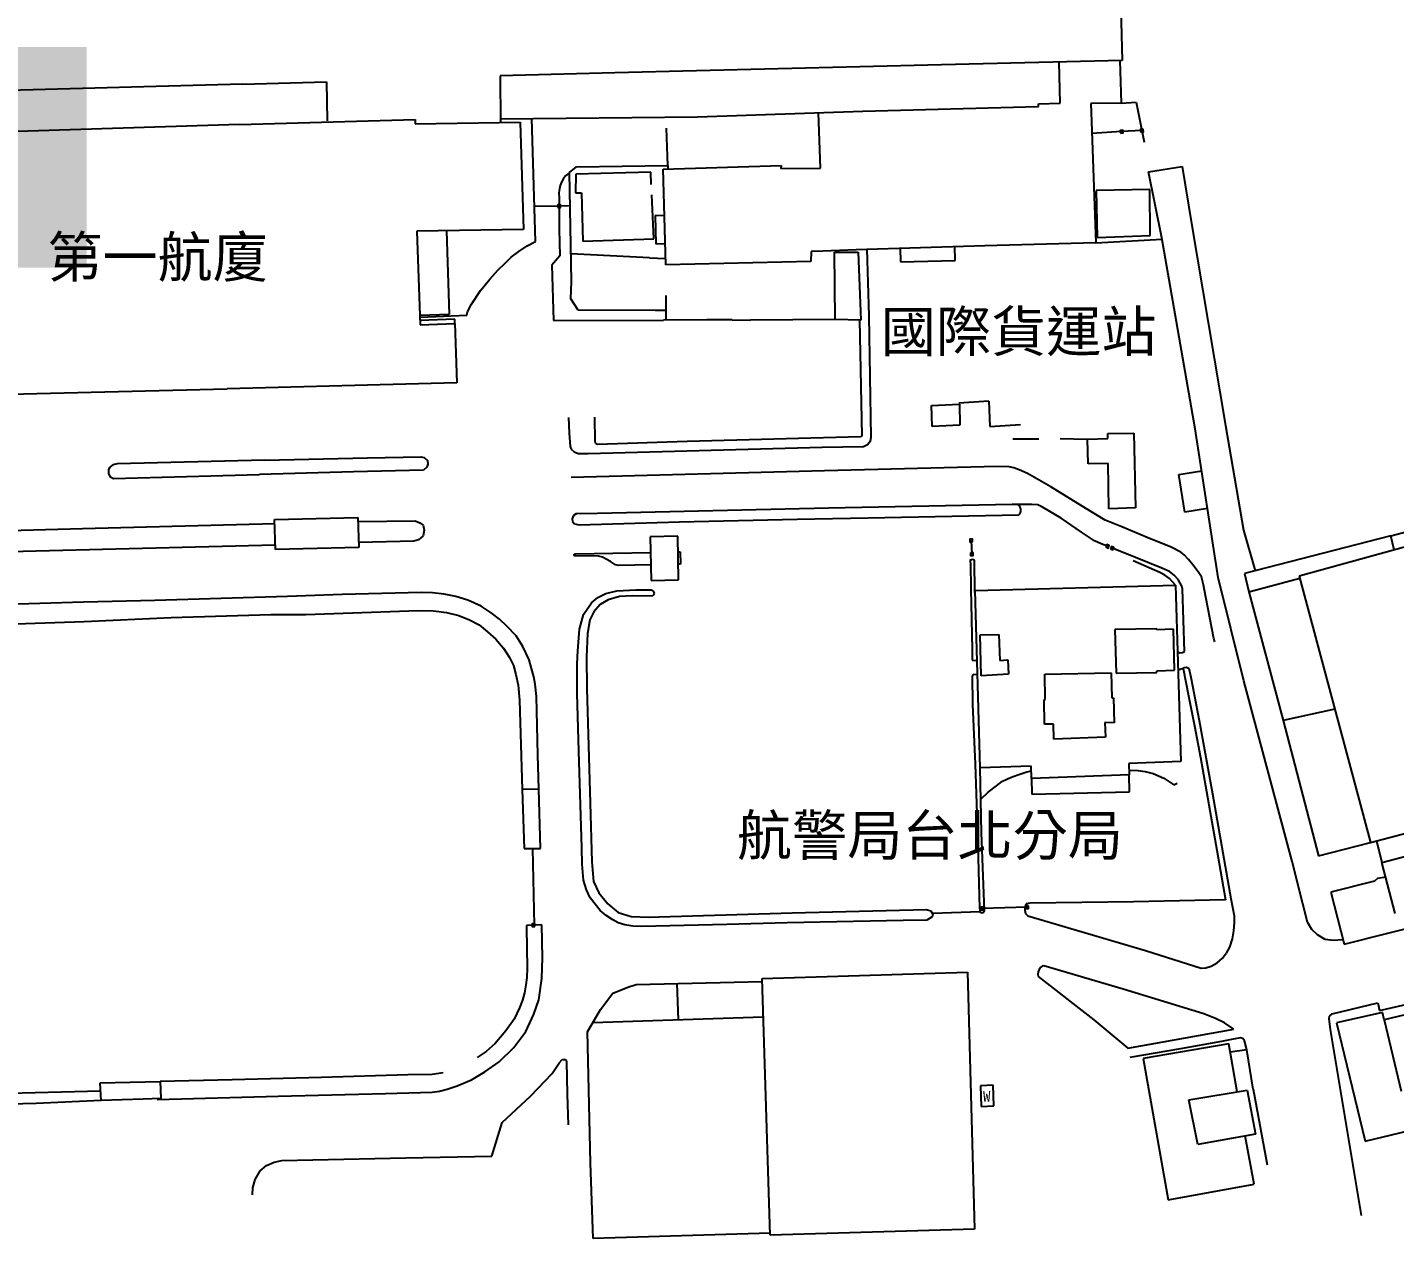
# Model space of a CAD drawing. Header units: millimetres. Extents: x 1358 to 1865, y 706 to 1003.
# Drawn here: x 1665.3 to 1727.2, y 751.3 to 806.2 of the extents above; entities that cross this region are included whole.
import ezdxf
from ezdxf.enums import TextEntityAlignment as Align

# ---------------------------------------------------------------- set-up
doc = ezdxf.new("R2010")
doc.units = ezdxf.units.MM
doc.layers.add('建築', color=7, linetype='Continuous')
doc.styles.add('SDANDARD', font='txt')
doc.styles.get("Standard").update_dxf_attribs({"font": ''})
doc.styles.add('細明體', font='')
doc.styles.get('Standard').set_extended_font_data('Microsoft JhengHei')
doc.styles.get('細明體').set_extended_font_data('細明體')

msp = doc.modelspace()

# ---------------------------------------------------------------- linework, layer by layer
at = {"color": 7, "linetype": 'Continuous'}
for points, elevation in [([(1714.811, 801.408), (1714.932, 801.415), (1714.925, 801.537), (1714.804, 801.53), (1714.811, 801.408)], -0.309), ([(1715.843, 801.588), (1715.721, 801.581), (1715.729, 801.459), (1715.851, 801.467), (1715.843, 801.588)], 1.224), ([(1689.329, 798.037), (1689.451, 798.04), (1689.448, 798.162), (1689.326, 798.159), (1689.329, 798.037)], 1.173), ([(1708.113, 782.895), (1708.113, 783.017), (1707.991, 783.017), (1707.991, 782.895), (1708.113, 782.895)], -0.309), ([(1708.025, 782.394), (1708.028, 782.272), (1708.149, 782.274), (1708.147, 782.396), (1708.025, 782.394)], 1.18), ([(1714.146, 782.658), (1714.258, 782.609), (1714.307, 782.721), (1714.195, 782.77), (1714.146, 782.658)], -0.309), ([(1714.358, 782.572), (1714.471, 782.524), (1714.518, 782.636), (1714.405, 782.684), (1714.358, 782.572)], -0.309), ([(1708.503, 766.218), (1708.625, 766.222), (1708.621, 766.344), (1708.499, 766.339), (1708.503, 766.218)], 1.564), ([(1710.651, 766.408), (1710.529, 766.407), (1710.53, 766.285), (1710.653, 766.287), (1710.651, 766.408)], 1.496), ([(1688.294, 765.469), (1688.292, 765.591), (1688.17, 765.589), (1688.172, 765.467), (1688.294, 765.469)], 1.125)]:
    msp.add_lwpolyline(points, dxfattribs=dict(at, elevation=elevation))
at = {"layer": '建築', "ltscale": 1000}
for p, q in [((1714.759, 810.51, 3.228), (1714.885, 804.692, 3.228)), ((1706.711, 804.499, 3.228), (1691.91, 804.134, 3.228)), ((1714.885, 804.692, 3.228), (1706.711, 804.499, 3.228)), ((1712.078, 802.762, 2.787), (1712.034, 804.625, 2.787)), ((1714.785, 804.69, 1.973), (1714.839, 802.763, 1.973)), ((1691.91, 804.134, 3.228), (1686.711, 803.995, 3.228)), ((1686.711, 803.995, 3.228), (1686.739, 801.881, 3.228)), ((1675.054, 803.621, 3.674), (1662.145, 803.273, 3.674)), ((1675.054, 803.621, 3.674), (1678.854, 803.722, 3.674)), ((1678.854, 803.722, 3.674), (1678.885, 801.956, 3.674)), ((1711.104, 802.729, 2.787), (1712.078, 802.762, 2.787)), ((1711.105, 802.615, 2.787), (1711.104, 802.729, 2.787)), ((1714.839, 802.763, 1.973), (1713.472, 802.741, 1.973)), ((1713.472, 802.741, 1.973), (1713.483, 802.336, 1.973)), ((1714.839, 802.763, 1.224), (1715.529, 802.814, 1.224)), ((1715.529, 802.814, 1.224), (1715.886, 800.989, 1.224)), ((1674.906, 801.788, 4.231), (1682.867, 802.015, 4.231)), ((1682.867, 802.015, 4.231), (1682.871, 801.821, 4.231)), ((1686.737, 802.054, 2.787), (1695.662, 802.145, 2.787)), ((1688.32, 796.491, 2.202), (1688.152, 802.069, 2.202)), ((1695.662, 802.145, 2.787), (1703.147, 802.399, 2.787)), ((1701.232, 799.81, 1.973), (1701.138, 802.331, 1.973)), ((1703.147, 802.399, 2.787), (1711.105, 802.615, 2.787)), ((1713.483, 802.336, 1.973), (1713.704, 796.438, 1.973)), ((1674.906, 801.788, 4.231), (1658.402, 801.284, 4.231)), ((1682.871, 801.821, 4.231), (1687.618, 801.895, 4.231)), ((1687.618, 801.895, 4.231), (1687.778, 797.039, 4.231)), ((1694.314, 799.937, -0.309), (1694.253, 801.625, -0.309)), ((1714.868, 801.473, 1.356), (1713.518, 801.387, 1.356)), ((1715.786, 801.524, 1.382), (1714.868, 801.473, 1.382)), ((1689.813, 799.578, 0.884), (1689.674, 799.463, 0.884)), ((1689.866, 799.617, 1.63), (1690.17, 799.873, 1.63)), ((1689.942, 794.683, 1.63), (1689.866, 799.617, 1.63)), ((1690.14, 799.538, 1.1), (1690.132, 798.705, 1.1)), ((1693.541, 799.64, 1.1), (1690.14, 799.538, 1.1)), ((1690.17, 799.873, 1.63), (1694.314, 799.937, 1.63)), ((1693.565, 799.083, 1.1), (1693.541, 799.64, 1.1)), ((1694.102, 799.771, 1.973), (1699.44, 799.931, 1.973)), ((1694.217, 795.44, 1.973), (1694.102, 799.771, 1.973)), ((1694.314, 799.937, 1.63), (1694.316, 799.795, 1.63)), ((1699.44, 799.931, 1.973), (1699.438, 799.804, 1.973)), ((1699.438, 799.804, 1.973), (1701.232, 799.81, 1.973)), ((1716.082, 799.645, 1.682), (1717.615, 799.887, 1.682)), ((1716.687, 796.66, 1.682), (1716.082, 799.645, 1.682)), ((1717.615, 799.887, 1.682), (1718.028, 797.304, 1.682)), ((1689.44, 799.034, 0.884), (1689.401, 798.887, 0.884)), ((1689.495, 799.187, 0.884), (1689.44, 799.034, 0.884)), ((1689.573, 799.322, 0.884), (1689.495, 799.187, 0.884)), ((1689.674, 799.463, 0.884), (1689.573, 799.322, 0.884)), ((1689.401, 798.887, 0.884), (1689.373, 798.704, 0.884)), ((1689.373, 798.704, 0.884), (1689.392, 798.453, 0.884)), ((1689.392, 798.453, 0.884), (1689.386, 797.944, 0.884)), ((1690.132, 798.705, 1.1), (1690.406, 798.702, 1.1)), ((1690.406, 798.702, 1.1), (1690.468, 796.518, 1.1)), ((1693.672, 796.623, 1.1), (1693.586, 798.604, 1.1)), ((1716.142, 798.844, 2.062), (1713.711, 798.812, 2.062)), ((1713.711, 798.812, 2.062), (1713.756, 796.677, 2.062)), ((1716.16, 796.765, 2.062), (1716.142, 798.844, 2.062)), ((1689.388, 798.099, 1.173), (1688.272, 798.084, 1.173)), ((1689.386, 797.944, 0.884), (1689.384, 797.058, 0.884)), ((1689.894, 798.108, 1.173), (1689.388, 798.099, 1.173)), ((1694.158, 797.661, 1.608), (1693.737, 797.666, 1.608)), ((1693.737, 797.666, 1.608), (1693.775, 796.39, 1.608)), ((1689.384, 797.058, 0.884), (1689.424, 795.839, 0.884)), ((1718.028, 797.304, 1.682), (1719.567, 788.161, 1.682)), ((1687.778, 797.039, 4.231), (1682.95, 796.965, 4.231)), ((1682.95, 796.965, 4.231), (1683.102, 792.723, 4.231)), ((1684.28, 796.974, 2.863), (1684.415, 793.189, 2.863)), ((1687.942, 796.294, 2.202), (1688.32, 796.491, 2.202)), ((1690.468, 796.518, 1.1), (1693.672, 796.623, 1.1)), ((1713.704, 796.438, 1.973), (1708.666, 796.304, 1.973)), ((1713.704, 796.438, -0.309), (1716.696, 796.604, -0.309)), ((1713.756, 796.677, 2.062), (1716.16, 796.765, 2.062)), ((1718.203, 788.017, 1.682), (1716.687, 796.66, 1.682)), ((1687.221, 795.781, 2.202), (1687.561, 796.045, 2.202)), ((1687.561, 796.045, 2.202), (1687.942, 796.294, 2.202)), ((1689.424, 795.839, 0.884), (1689.053, 795.418, 0.884)), ((1693.486, 795.76, 0.932), (1689.923, 795.932, 0.932)), ((1693.775, 796.39, 1.608), (1694.192, 796.401, 1.608)), ((1700.803, 796.047, 1.973), (1700.791, 795.592, 1.973)), ((1701.334, 796.054, 1.973), (1700.803, 796.047, 1.973)), ((1702.836, 796.125, 1.973), (1701.334, 796.054, 1.973)), ((1701.857, 796.017, 1.789), (1702.934, 796.01, 1.789)), ((1701.892, 792.965, 1.789), (1701.857, 796.017, 1.789)), ((1708.666, 796.304, 1.973), (1702.836, 796.125, 1.973)), ((1702.934, 796.01, 1.789), (1703.047, 792.936, 1.789)), ((1703.435, 793.131, 2.228), (1703.346, 796.141, 2.228)), ((1704.837, 796.186, 2.032), (1704.851, 795.568, 2.032)), ((1707.331, 795.637, 2.032), (1707.314, 796.262, 2.032)), ((1686.247, 794.791, 2.202), (1686.618, 795.192, 2.202)), ((1686.618, 795.192, 2.202), (1686.932, 795.504, 2.202)), ((1686.932, 795.504, 2.202), (1687.221, 795.781, 2.202)), ((1689.053, 795.418, 0.884), (1689.13, 792.916, 0.884)), ((1693.486, 795.76, 0.932), (1694.209, 795.725, 0.932)), ((1700.791, 795.592, 1.973), (1694.217, 795.44, 1.973)), ((1704.851, 795.568, 2.032), (1707.331, 795.637, 2.032)), ((1685.826, 794.283, 2.202), (1686.247, 794.791, 2.202)), ((1689.926, 793.905, 1.63), (1689.942, 794.683, 1.63)), ((1685.414, 793.656, 2.202), (1685.826, 794.283, 2.202)), ((1694.223, 794.046, 1.973), (1694.227, 792.936, 1.973)), ((1685.235, 793.303, 2.202), (1685.414, 793.656, 2.202)), ((1690.251, 793.379, 1.63), (1689.926, 793.905, 1.63)), ((1693.745, 793.367, 1.63), (1690.251, 793.379, 1.63)), ((1694.225, 793.369, 1.63), (1693.745, 793.367, 1.63)), ((1684.415, 793.189, 2.863), (1683.087, 793.138, 2.863)), ((1683.09, 793.075, 2.202), (1685.207, 793.151, 2.202)), ((1684.669, 792.98, 4.231), (1683.095, 792.919, 4.231)), ((1683.102, 792.723, 4.231), (1684.669, 792.779, 4.231)), ((1684.669, 792.779, 4.231), (1684.669, 792.98, 4.231)), ((1684.669, 792.779, 4.231), (1684.748, 790.087, 4.231)), ((1685.207, 793.151, 2.202), (1685.235, 793.303, 2.202)), ((1689.13, 792.916, 0.884), (1694.11, 792.935, 0.884)), ((1696.08, 792.943, 1.601), (1694.11, 792.935, 1.601)), ((1697.224, 792.947, 1.601), (1696.08, 792.943, 1.601)), ((1697.224, 792.947, 1.601), (1698.053, 792.926, 1.601)), ((1701.892, 792.965, 1.751), (1698.053, 792.926, 1.751)), ((1703.047, 792.936, 1.789), (1701.892, 792.965, 1.789)), ((1702.995, 792.93, 0.996), (1703.094, 787.693, 0.996)), ((1703.526, 787.63, 2.228), (1703.435, 793.131, 2.228)), ((1638.749, 788.933, 4.918), (1674.35, 789.818, 4.918)), ((1684.748, 790.087, 4.231), (1674.35, 789.818, 4.231)), ((1706.249, 789.069, 1.849), (1707.517, 789.122, 1.849)), ((1706.292, 788.12, 1.849), (1706.249, 789.069, 1.849)), ((1708.856, 789.27, 1.296), (1707.494, 789.166, 1.296)), ((1707.517, 789.122, 1.849), (1707.54, 788.174, 1.849)), ((1708.856, 789.27, 1.241), (1708.9, 788.116, 1.241)), ((1689.82, 788.516, 2.228), (1689.847, 787.813, 2.228)), ((1691.021, 787.447, 0.996), (1691.006, 788.54, 0.996)), ((1689.847, 787.813, 2.228), (1689.895, 787.205, 2.228)), ((1707.54, 788.174, 1.849), (1706.292, 788.12, 1.849)), ((1708.9, 788.116, 1.241), (1710.281, 788.211, 1.241)), ((1714.243, 787.792, 1.723), (1715.415, 787.808, 1.723)), ((1714.246, 787.574, 1.723), (1714.243, 787.792, 1.723)), ((1715.415, 787.808, 1.723), (1715.502, 784.427, 1.723)), ((1719.235, 781.281, 1.682), (1718.203, 788.017, 1.682)), ((1719.567, 788.161, 1.682), (1720.393, 783.419, 1.682)), ((1689.895, 787.205, 2.228), (1689.938, 787.082, 2.228)), ((1690.709, 786.886, 2.228), (1701.298, 787.175, 2.228)), ((1691.058, 787.334, 0.996), (1691.021, 787.447, 0.996)), ((1691.13, 787.302, 0.996), (1691.058, 787.334, 0.996)), ((1695.191, 787.441, 0.996), (1691.13, 787.302, 0.996)), ((1703.04, 787.651, 0.996), (1695.191, 787.441, 0.996)), ((1701.298, 787.175, 2.228), (1703.178, 787.207, 2.228)), ((1703.094, 787.693, 0.996), (1703.04, 787.651, 0.996)), ((1703.178, 787.207, 2.228), (1703.361, 787.303, 2.228)), ((1703.361, 787.303, 2.228), (1703.498, 787.462, 2.228)), ((1703.498, 787.462, 2.228), (1703.526, 787.63, 2.228)), ((1711.117, 787.54, 1.241), (1709.937, 787.544, 1.241)), ((1712.089, 787.574, -0.309), (1713.327, 787.544, -0.309)), ((1713.327, 787.544, 1.723), (1714.241, 787.574, 1.723)), ((1713.351, 786.425, 1.723), (1713.327, 787.544, 1.723)), ((1676.059, 786.587, 0.93), (1669.368, 786.42, 0.93)), ((1676.059, 786.587, 0.93), (1680.704, 786.699, 0.93)), ((1680.704, 786.699, 0.93), (1683.129, 786.747, 0.93)), ((1683.129, 786.747, 0.93), (1683.277, 786.712, 0.93)), ((1683.277, 786.712, 0.93), (1683.426, 786.579, 0.93)), ((1683.426, 786.579, 0.93), (1683.442, 786.415, 0.93)), ((1689.938, 787.082, 2.228), (1690.076, 786.973, 2.228)), ((1690.076, 786.973, 2.228), (1690.258, 786.893, 2.228)), ((1690.258, 786.893, 2.228), (1690.709, 786.886, 2.228)), ((1668.981, 786.16, 0.93), (1668.977, 785.986, 0.93)), ((1668.977, 785.986, 0.93), (1669.04, 785.858, 0.93)), ((1669.033, 786.279, 0.93), (1668.981, 786.16, 0.93)), ((1669.173, 786.376, 0.93), (1669.033, 786.279, 0.93)), ((1669.368, 786.42, 0.93), (1669.173, 786.376, 0.93)), ((1669.207, 785.76, 0.93), (1675.819, 785.938, 0.93)), ((1680.076, 786.057, 0.93), (1675.819, 785.938, 0.93)), ((1683.244, 786.13, 0.93), (1680.076, 786.057, 0.93)), ((1683.399, 786.277, 0.93), (1683.244, 786.13, 0.93)), ((1683.442, 786.415, 0.93), (1683.399, 786.277, 0.93)), ((1701.408, 786.106, 0.951), (1689.941, 785.807, 0.951)), ((1709.238, 786.298, 0.951), (1701.408, 786.106, 0.951)), ((1709.774, 786.282, 0.951), (1709.238, 786.298, 0.951)), ((1709.99, 786.248, 0.951), (1709.774, 786.282, 0.951)), ((1710.233, 786.155, 0.951), (1709.99, 786.248, 0.951)), ((1710.61, 785.988, 0.951), (1710.233, 786.155, 0.951)), ((1711.656, 785.379, 0.951), (1710.61, 785.988, 0.951)), ((1714.263, 786.432, 1.723), (1713.351, 786.425, 1.723)), ((1714.292, 784.381, 1.723), (1714.263, 786.432, 1.723)), ((1717.459, 785.943, 1.491), (1718.496, 786.102, 1.491)), ((1717.732, 784.235, 1.491), (1717.459, 785.943, 1.491)), ((1669.04, 785.858, 0.93), (1669.207, 785.76, 0.93)), ((1713.268, 784.381, 0.951), (1711.656, 785.379, 0.951)), ((1690.043, 784.088, 1.294), (1689.985, 783.937, 1.294)), ((1690.164, 784.155, 1.294), (1690.043, 784.088, 1.294)), ((1691.132, 784.171, 1.294), (1690.164, 784.155, 1.294)), ((1701.597, 784.418, 1.294), (1691.132, 784.171, 1.294)), ((1709.916, 784.579, 1.294), (1701.597, 784.418, 1.294)), ((1703.381, 783.978, 1.294), (1710.217, 784.108, 1.294)), ((1710.8, 784.586, 1.294), (1709.916, 784.579, 1.294)), ((1711.078, 784.568, 1.294), (1710.8, 784.586, 1.294)), ((1711.279, 784.463, 1.294), (1711.078, 784.568, 1.294)), ((1712.122, 783.959, 1.294), (1711.279, 784.463, 1.294)), ((1714.114, 783.868, 0.951), (1713.268, 784.381, 0.951)), ((1715.502, 784.427, 1.723), (1714.292, 784.381, 1.723)), ((1718.757, 784.401, 1.491), (1717.732, 784.235, 1.491)), ((1667.8, 783.473, 0.996), (1660.274, 783.276, 0.996)), ((1676.506, 783.709, 0.996), (1667.8, 783.473, 0.996)), ((1676.502, 783.898, 1.881), (1680.278, 783.998, 1.881)), ((1676.535, 782.551, 1.881), (1676.502, 783.898, 1.881)), ((1680.278, 783.998, 1.881), (1680.318, 782.64, 1.881)), ((1680.284, 783.806, 0.892), (1682.865, 783.847, 0.892)), ((1682.865, 783.847, 0.892), (1683.085, 783.759, 0.892)), ((1683.085, 783.759, 0.892), (1683.231, 783.643, 0.892)), ((1683.27, 783.426, 0.892), (1683.226, 783.17, 0.892)), ((1683.231, 783.643, 0.892), (1683.27, 783.426, 0.892)), ((1689.985, 783.937, 1.294), (1689.993, 783.814, 1.294)), ((1689.993, 783.814, 1.294), (1690.085, 783.7, 1.294)), ((1690.085, 783.7, 1.294), (1690.302, 783.661, 1.294)), ((1690.302, 783.661, 1.294), (1694.847, 783.8, 1.294)), ((1694.847, 783.8, 1.294), (1700.167, 783.923, 1.294)), ((1700.167, 783.923, 1.294), (1703.381, 783.978, 1.294)), ((1713.052, 783.336, 1.294), (1712.122, 783.959, 1.294)), ((1714.88, 783.563, 0.951), (1714.114, 783.868, 0.951)), ((1716.017, 783.092, 0.951), (1714.88, 783.563, 0.951)), ((1727.065, 783.156, 3.76), (1728.801, 783.619, 3.76)), ((1682.801, 782.925, 0.892), (1680.312, 782.864, 0.892)), ((1683.026, 782.986, 0.892), (1682.801, 782.925, 0.892)), ((1683.226, 783.17, 0.892), (1683.026, 782.986, 0.892)), ((1694.772, 783.142, 1.931), (1693.509, 783.115, 1.931)), ((1693.509, 783.115, 1.931), (1693.562, 781.139, 1.931)), ((1694.797, 781.164, 1.931), (1694.772, 783.142, 1.931)), ((1708.052, 782.956, 1.145), (1708.087, 782.334, 1.145)), ((1713.637, 782.934, 1.294), (1713.052, 783.336, 1.294)), ((1713.944, 782.803, 1.294), (1713.637, 782.934, 1.294)), ((1714.227, 782.689, 1.294), (1713.944, 782.803, 1.294)), ((1717.112, 782.642, 0.951), (1716.017, 783.092, 0.951)), ((1720.393, 783.419, 1.682), (1720.909, 781.575, 1.682)), ((1727.065, 783.156, 2.624), (1720.429, 781.451, 2.624)), ((1728.846, 782.979, 2.838), (1722.91, 781.339, 2.838)), ((1727.215, 782.528, 3.76), (1727.065, 783.156, 3.76)), ((1659.05, 782.315, 1.04), (1676.53, 782.761, 1.04)), ((1680.318, 782.64, 1.881), (1676.535, 782.551, 1.881)), ((1690.067, 782.301, 1.006), (1690.082, 782.333, 1.006)), ((1690.074, 782.267, 1.006), (1690.067, 782.301, 1.006)), ((1690.102, 782.247, 1.006), (1690.074, 782.267, 1.006)), ((1690.082, 782.333, 1.006), (1690.108, 782.343, 1.006)), ((1691, 782.264, 1.006), (1690.102, 782.247, 1.006)), ((1690.108, 782.343, 1.006), (1693.528, 782.409, 1.006)), ((1691.168, 782.242, 1.006), (1691, 782.264, 1.006)), ((1691.352, 782.189, 1.006), (1691.168, 782.242, 1.006)), ((1691.723, 782, 1.006), (1691.352, 782.189, 1.006)), ((1694.781, 782.433, 1.006), (1694.876, 782.435, 1.006)), ((1694.876, 782.435, 1.006), (1694.893, 781.875, 1.006)), ((1714.861, 782.434, 1.294), (1714.438, 782.604, 1.294)), ((1716.684, 781.698, 1.294), (1714.861, 782.434, 1.294)), ((1717.541, 782.423, 0.951), (1717.112, 782.642, 0.951)), ((1717.692, 782.3, 0.951), (1717.541, 782.423, 0.951)), ((1717.895, 782.087, 0.951), (1717.692, 782.3, 0.951)), ((1691.948, 781.851, 1.006), (1691.723, 782, 1.006)), ((1692.091, 781.814, 1.006), (1691.948, 781.851, 1.006)), ((1693.543, 781.846, 1.006), (1692.091, 781.814, 1.006)), ((1694.893, 781.875, 1.006), (1694.788, 781.872, 1.006)), ((1708.116, 782.091, 1.22), (1707.989, 782.045, 1.22)), ((1707.989, 782.045, 1.22), (1708.017, 781.922, 1.22)), ((1708.017, 781.922, 1.22), (1708.03, 780.751, 1.22)), ((1708.205, 782.067, 1.22), (1708.116, 782.091, 1.22)), ((1708.214, 780.602, 1.22), (1708.205, 782.067, 1.22)), ((1716.599, 781.505, 1.12), (1715.392, 782.028, 1.12)), ((1717.033, 781.544, 1.294), (1716.684, 781.698, 1.294)), ((1718.095, 781.845, 0.951), (1717.895, 782.087, 0.951)), ((1718.337, 781.534, 0.951), (1718.095, 781.845, 0.951)), ((1693.562, 781.139, 1.931), (1694.797, 781.164, 1.931)), ((1716.826, 781.381, 1.12), (1716.599, 781.505, 1.12)), ((1717.028, 781.237, 1.12), (1716.826, 781.381, 1.12)), ((1717.312, 780.929, 1.12), (1717.028, 781.237, 1.12)), ((1717.245, 781.378, 1.294), (1717.033, 781.544, 1.294)), ((1717.422, 781.178, 1.294), (1717.245, 781.378, 1.294)), ((1717.517, 781.021, 1.294), (1717.422, 781.178, 1.294)), ((1717.598, 780.888, 1.294), (1717.517, 781.021, 1.294)), ((1718.48, 781.306, 0.951), (1718.337, 781.534, 0.951)), ((1718.577, 780.939, 0.951), (1718.48, 781.306, 0.951)), ((1720.405, 776.6, 1.682), (1719.235, 781.281, 1.682)), ((1720.429, 781.451, 2.624), (1720.625, 780.624, 2.624)), ((1720.625, 780.624, 2.624), (1722.936, 781.241, 2.624)), ((1722.91, 781.339, 2.838), (1726.135, 769.269, 2.838)), ((1677.082, 780.408, 1.017), (1671.081, 780.229, 1.017)), ((1679.568, 780.503, 1.017), (1677.082, 780.408, 1.017)), ((1683.157, 780.599, 1.017), (1679.568, 780.503, 1.017)), ((1683.653, 780.586, 1.017), (1683.157, 780.599, 1.017)), ((1684.187, 780.526, 1.017), (1683.653, 780.586, 1.017)), ((1684.704, 780.421, 1.017), (1684.187, 780.526, 1.017)), ((1685.247, 780.245, 1.017), (1684.704, 780.421, 1.017)), ((1690.849, 780.121, 0.941), (1691.141, 780.372, 0.941)), ((1691.141, 780.372, 0.941), (1691.505, 780.546, 0.941)), ((1691.505, 780.546, 0.941), (1692.001, 780.67, 0.941)), ((1692.129, 780.411, 0.941), (1691.616, 780.26, 0.941)), ((1692.001, 780.67, 0.941), (1692.87, 780.716, 0.941)), ((1692.734, 780.441, 0.941), (1692.129, 780.411, 0.941)), ((1693.602, 780.435, 0.941), (1692.734, 780.441, 0.941)), ((1692.87, 780.716, 0.941), (1693.561, 780.71, 0.941)), ((1693.561, 780.71, 0.941), (1693.663, 780.645, 0.941)), ((1693.67, 780.49, 0.941), (1693.602, 780.435, 0.941)), ((1693.663, 780.645, 0.941), (1693.696, 780.554, 0.941)), ((1693.696, 780.554, 0.941), (1693.67, 780.49, 0.941)), ((1708.03, 780.751, 1.22), (1708.09, 778.008, 1.22)), ((1708.227, 780.679, 5.324), (1717.312, 780.929, 5.324)), ((1708.452, 772.654, 5.324), (1708.227, 780.679, 5.324)), ((1717.312, 780.929, 5.324), (1717.544, 772.942, 5.324)), ((1717.623, 780.755, 1.294), (1717.598, 780.888, 1.294)), ((1717.711, 777.929, 1.294), (1717.623, 780.755, 1.294)), ((1718.611, 780.783, 0.951), (1718.577, 780.939, 0.951)), ((1719.046, 778.508, 0.951), (1718.611, 780.783, 0.951)), ((1720.625, 780.624, 2.206), (1722.18, 774.794, 2.206)), ((1667.85, 780.156, 1.017), (1652.251, 779.686, 1.017)), ((1671.081, 780.229, 1.017), (1667.85, 780.156, 1.017)), ((1677.916, 779.601, 1.017), (1683.009, 779.776, 1.017)), ((1683.009, 779.776, 1.017), (1683.704, 779.763, 1.017)), ((1683.704, 779.763, 1.017), (1684.289, 779.685, 1.017)), ((1685.852, 779.975, 1.017), (1685.247, 780.245, 1.017)), ((1686.308, 779.68, 1.017), (1685.852, 779.975, 1.017)), ((1690.492, 779.599, 0.941), (1690.849, 780.121, 0.941)), ((1690.954, 779.727, 0.941), (1690.783, 779.359, 0.941)), ((1691.241, 780.055, 0.941), (1690.954, 779.727, 0.941)), ((1691.616, 780.26, 0.941), (1691.241, 780.055, 0.941)), ((1652.172, 778.738, 1.017), (1667.872, 779.288, 1.017)), ((1667.872, 779.288, 1.017), (1671.824, 779.462, 1.017)), ((1671.824, 779.462, 1.017), (1676.335, 779.594, 1.017)), ((1676.335, 779.594, 1.017), (1677.916, 779.601, 1.017)), ((1684.289, 779.685, 1.017), (1684.84, 779.561, 1.017)), ((1684.84, 779.561, 1.017), (1685.336, 779.359, 1.017)), ((1685.336, 779.359, 1.017), (1685.76, 779.126, 1.017)), ((1685.76, 779.126, 1.017), (1686.145, 778.81, 1.017)), ((1686.684, 779.381, 1.017), (1686.308, 779.68, 1.017)), ((1687.027, 779.078, 1.017), (1686.684, 779.381, 1.017)), ((1690.313, 778.941, 0.941), (1690.492, 779.599, 0.941)), ((1690.783, 779.359, 0.941), (1690.667, 778.74, 0.941)), ((1686.145, 778.81, 1.017), (1686.529, 778.479, 1.017)), ((1686.529, 778.479, 1.017), (1686.862, 778.071, 1.017)), ((1687.438, 778.638, 1.017), (1687.027, 779.078, 1.017)), ((1687.751, 778.148, 1.017), (1687.438, 778.638, 1.017)), ((1690.243, 777.959, 0.941), (1690.313, 778.941, 0.941)), ((1690.667, 778.74, 0.941), (1690.626, 777.678, 0.941)), ((1708.459, 778.677, 5.692), (1709.302, 778.696, 5.692)), ((1708.503, 776.819, 5.692), (1708.459, 778.677, 5.692)), ((1709.302, 778.696, 5.692), (1709.353, 777.521, 5.692)), ((1716.461, 778.953, 5.734), (1714.554, 778.914, 5.734)), ((1714.554, 778.914, 5.734), (1714.62, 776.946, 5.734)), ((1716.461, 778.901, 5.734), (1716.461, 778.953, 5.734)), ((1717.211, 778.93, 5.734), (1716.461, 778.901, 5.734)), ((1717.263, 777.083, 5.734), (1717.211, 778.93, 5.734)), ((1719.094, 778.366, 0.951), (1719.046, 778.508, 0.951)), ((1686.862, 778.071, 1.017), (1687.137, 777.655, 1.017)), ((1688.026, 777.553, 1.017), (1687.751, 778.148, 1.017)), ((1690.211, 777.369, 0.941), (1690.243, 777.959, 0.941)), ((1708.09, 778.008, 1.22), (1708.095, 777.53, 1.22)), ((1717.4, 777.921, 1.294), (1717.506, 777.861, 1.294)), ((1717.506, 777.861, 1.294), (1717.626, 777.871, 1.294)), ((1717.626, 777.871, 1.294), (1717.711, 777.929, 1.294)), ((1687.137, 777.655, 1.017), (1687.321, 777.287, 1.017)), ((1687.321, 777.287, 1.017), (1687.435, 776.887, 1.017)), ((1688.142, 777.154, 1.017), (1688.026, 777.553, 1.017)), ((1690.2, 777.142, 0.941), (1690.211, 777.369, 0.941)), ((1690.626, 777.678, 0.941), (1690.651, 776.252, 0.941)), ((1708.095, 777.53, 1.22), (1708.239, 777.519, 1.22)), ((1708.239, 777.519, 1.22), (1708.315, 777.534, 1.22)), ((1709.353, 777.521, 5.692), (1709.707, 777.541, 5.692)), ((1709.707, 777.541, 5.692), (1709.749, 776.895, 5.692)), ((1687.435, 776.887, 1.017), (1687.531, 776.404, 1.017)), ((1688.236, 776.77, 1.017), (1688.142, 777.154, 1.017)), ((1688.296, 776.439, 1.017), (1688.236, 776.77, 1.017)), ((1690.213, 776.025, 0.941), (1690.2, 777.142, 0.941)), ((1708.164, 776.878, 1.22), (1708.102, 776.843, 1.22)), ((1708.102, 776.843, 1.22), (1708.116, 775.522, 1.22)), ((1708.334, 776.871, 1.22), (1708.164, 776.878, 1.22)), ((1709.749, 776.895, 5.692), (1708.503, 776.819, 5.692)), ((1711.389, 776.894, 5.473), (1714.399, 776.957, 5.473)), ((1711.409, 775.746, 5.473), (1711.389, 776.894, 5.473)), ((1714.399, 776.957, 5.473), (1714.429, 775.822, 5.473)), ((1714.62, 776.946, 5.734), (1716.46, 776.966, 5.734)), ((1716.46, 776.966, 5.734), (1716.464, 777.043, 5.734)), ((1716.464, 777.043, 5.734), (1717.263, 777.083, 5.734)), ((1717.652, 777.156, 1.002), (1717.424, 777.072, 1.002)), ((1717.652, 777.156, 1.002), (1717.686, 777.194, 1.002)), ((1717.652, 777.156, 1.036), (1717.892, 775.917, 1.036)), ((1717.686, 777.194, 1.002), (1717.792, 777.209, 1.002)), ((1717.792, 777.209, 1.002), (1717.906, 777.165, 1.002)), ((1717.906, 777.165, 1.002), (1717.997, 776.763, 1.002)), ((1717.997, 776.763, 1.002), (1718.385, 774.796, 1.002)), ((1687.531, 776.404, 1.017), (1687.599, 775.724, 1.017)), ((1688.366, 775.89, 1.017), (1688.296, 776.439, 1.017)), ((1690.277, 773.409, 0.941), (1690.213, 776.025, 0.941)), ((1690.651, 776.252, 0.941), (1690.8, 771.049, 0.941)), ((1722.592, 768.408, 1.682), (1720.405, 776.6, 1.682)), ((1687.599, 775.724, 1.017), (1687.717, 771.666, 1.017)), ((1688.427, 773.247, 1.017), (1688.366, 775.89, 1.017)), ((1708.116, 775.522, 1.22), (1708.231, 772.825, 1.22)), ((1711.36, 775.74, 5.473), (1711.409, 775.746, 5.473)), ((1711.379, 774.628, 5.473), (1711.36, 775.74, 5.473)), ((1714.429, 775.822, 5.473), (1714.498, 775.827, 5.473)), ((1714.498, 775.827, 5.473), (1714.524, 774.694, 5.473)), ((1717.892, 775.917, 1.036), (1718.171, 774.551, 1.036)), ((1718.385, 774.796, 1.002), (1718.979, 771.475, 1.002)), ((1724.52, 775.314, 2.764), (1722.18, 774.794, 2.764)), ((1722.18, 774.794, 2.764), (1723.78, 768.661, 2.764)), ((1711.78, 774.636, 5.473), (1711.379, 774.628, 5.473)), ((1711.794, 773.951, 5.473), (1711.78, 774.636, 5.473)), ((1714.524, 774.694, 5.473), (1714.113, 774.704, 5.473)), ((1714.113, 774.704, 5.473), (1714.129, 774.037, 5.473)), ((1718.171, 774.551, 1.036), (1718.445, 773.117, 1.036)), ((1714.129, 774.037, 5.473), (1711.794, 773.951, 5.473)), ((1688.462, 771.684, 1.017), (1688.427, 773.247, 1.017)), ((1690.411, 769.037, 0.941), (1690.277, 773.409, 0.941)), ((1717.544, 772.942, 5.324), (1715.192, 772.856, 5.324)), ((1718.445, 773.117, 1.036), (1719.186, 768.924, 1.036)), ((1708.231, 772.825, 1.22), (1708.341, 769.698, 1.22)), ((1710.774, 772.727, 5.324), (1708.452, 772.654, 5.324)), ((1708.52, 769.714, 1.22), (1708.452, 772.654, 1.22)), ((1709.83, 772.212, 1.374), (1710.166, 772.343, 1.374)), ((1710.166, 772.343, 1.374), (1710.568, 772.469, 1.374)), ((1710.568, 772.469, 1.374), (1710.777, 772.517, 1.374)), ((1710.783, 772.164, 5.324), (1710.774, 772.727, 5.324)), ((1715.208, 772.332, 5.324), (1710.783, 772.164, 5.324)), ((1715.192, 772.856, 5.324), (1715.208, 772.332, 5.324)), ((1715.201, 772.548, -0.309), (1715.61, 772.535, -0.309)), ((1715.227, 771.567, 3.575), (1715.208, 772.332, 3.575)), ((1715.61, 772.535, -0.309), (1715.93, 772.489, -0.309)), ((1715.93, 772.489, -0.309), (1716.3, 772.395, -0.309)), ((1716.3, 772.395, -0.309), (1716.785, 772.182, -0.309)), ((1726.135, 769.269, 2.838), (1739.126, 772.675, 2.838)), ((1688.462, 771.684, 1.78), (1687.717, 771.666, 1.78)), ((1687.717, 771.666, 1.78), (1687.811, 769.001, 1.78)), ((1688.543, 769.001, 1.78), (1688.462, 771.684, 1.78)), ((1708.827, 771.546, 1.374), (1709.197, 771.836, 1.374)), ((1709.197, 771.836, 1.374), (1709.478, 772.043, 1.374)), ((1709.478, 772.043, 1.374), (1709.83, 772.212, 1.374)), ((1710.783, 772.164, 3.575), (1710.797, 771.466, 3.575)), ((1716.785, 772.182, -0.309), (1717.234, 771.887, -0.309)), ((1717.234, 771.887, -0.309), (1717.375, 771.952, -0.309)), ((1690.8, 771.049, 0.941), (1690.868, 768.396, 0.941)), ((1708.485, 771.231, 1.374), (1708.827, 771.546, 1.374)), ((1710.797, 771.466, 3.575), (1715.227, 771.567, 3.575)), ((1718.979, 771.475, 1.002), (1719.81, 766.74, 1.002)), ((1724.94, 764.66, 3.061), (1745.566, 769.891, 3.061)), ((1708.341, 769.698, 1.22), (1708.429, 766.3, 1.22)), ((1708.648, 766.191, 1.22), (1708.52, 769.714, 1.22)), ((1723.78, 768.661, 2.764), (1726.135, 769.269, 2.764)), ((1726.409, 769.341, 2.389), (1726.659, 768.369, 2.389)), ((1687.811, 769.001, 1.78), (1688.543, 769.001, 1.78)), ((1688.177, 769.001, 1.78), (1688.261, 765.529, 1.78)), ((1690.434, 768.297, 0.941), (1690.411, 769.037, 0.941)), ((1719.186, 768.924, 1.036), (1719.575, 766.67, 1.036)), ((1726.659, 768.369, 3.616), (1728.024, 768.723, 3.616)), ((1690.5, 767.565, 0.941), (1690.434, 768.297, 0.941)), ((1690.868, 768.396, 0.941), (1690.947, 767.507, 0.941)), ((1723.071, 766.498, 1.682), (1722.592, 768.408, 1.682)), ((1727.25, 766.055, 3.616), (1726.659, 768.369, 3.616)), ((1690.636, 767.131, 0.941), (1690.5, 767.565, 0.941)), ((1690.947, 767.507, 0.941), (1691.192, 766.999, 0.941)), ((1726.315, 767.514, 3.061), (1724.338, 767.019, 3.061)), ((1726.459, 767.641, 3.061), (1726.315, 767.514, 3.061)), ((1726.829, 767.703, 3.061), (1726.459, 767.641, 3.061)), ((1690.799, 766.765, 0.941), (1690.636, 767.131, 0.941)), ((1691.023, 766.473, 0.941), (1690.799, 766.765, 0.941)), ((1691.192, 766.999, 0.941), (1691.59, 766.487, 0.941)), ((1719.81, 766.74, 1.002), (1719.958, 765.954, 1.002)), ((1724.338, 767.019, 3.061), (1724.94, 764.66, 3.061)), ((1691.255, 766.197, 0.941), (1691.023, 766.473, 0.941)), ((1691.526, 765.959, 0.941), (1691.255, 766.197, 0.941)), ((1691.59, 766.487, 0.941), (1692.06, 766.103, 0.941)), ((1692.06, 766.103, 0.941), (1692.654, 765.918, 0.941)), ((1693.415, 765.886, 0.941), (1699.943, 766.084, 0.941)), ((1699.943, 766.084, 0.941), (1706.025, 766.24, 0.941)), ((1706.025, 766.24, 0.941), (1706.232, 766.177, 0.941)), ((1706.232, 766.177, 0.941), (1706.319, 766.03, 0.941)), ((1708.462, 766.136, 1.169), (1706.307, 766.051, 1.169)), ((1708.429, 766.3, 1.22), (1708.465, 766.12, 1.22)), ((1708.465, 766.12, 1.22), (1708.533, 766.091, 1.22)), ((1708.533, 766.091, 1.22), (1708.623, 766.117, 1.22)), ((1710.591, 766.347, 1.496), (1708.562, 766.281, 1.496)), ((1708.623, 766.117, 1.22), (1708.648, 766.191, 1.22)), ((1710.489, 766.348, 1.036), (1710.485, 766.208, 1.036)), ((1710.485, 766.208, 1.036), (1710.509, 766.059, 1.036)), ((1710.549, 766.491, 1.036), (1710.489, 766.348, 1.036)), ((1710.731, 766.527, 1.036), (1710.549, 766.491, 1.036)), ((1715.411, 766.578, 1.036), (1710.731, 766.527, 1.036)), ((1719.575, 766.67, 1.036), (1715.411, 766.578, 1.036)), ((1723.292, 765.657, 1.682), (1723.071, 766.498, 1.682)), ((1688.611, 765.54, 1.78), (1687.911, 765.519, 1.78)), ((1687.911, 765.519, 1.78), (1687.914, 765.417, 1.78)), ((1688.64, 764.047, 1.78), (1688.611, 765.54, 1.78)), ((1691.821, 765.769, 0.941), (1691.526, 765.959, 0.941)), ((1692.064, 765.635, 0.941), (1691.821, 765.769, 0.941)), ((1692.367, 765.537, 0.941), (1692.064, 765.635, 0.941)), ((1692.724, 765.48, 0.941), (1692.367, 765.537, 0.941)), ((1692.654, 765.918, 0.941), (1693.415, 765.886, 0.941)), ((1693.114, 765.46, 0.941), (1692.724, 765.48, 0.941)), ((1696.992, 765.555, 0.941), (1693.114, 765.46, 0.941)), ((1699.716, 765.625, 0.941), (1696.992, 765.555, 0.941)), ((1704.978, 765.744, 0.941), (1699.716, 765.625, 0.941)), ((1706.049, 765.757, 0.941), (1704.978, 765.744, 0.941)), ((1706.286, 765.902, 0.941), (1706.049, 765.757, 0.941)), ((1706.319, 766.03, 0.941), (1706.286, 765.902, 0.941)), ((1710.509, 766.059, 1.036), (1710.618, 765.945, 1.036)), ((1710.618, 765.945, 1.036), (1711.638, 765.645, 1.036)), ((1711.638, 765.645, 1.036), (1715.941, 764.376, 1.036)), ((1719.968, 765.646, 1.002), (1719.939, 765.27, 1.002)), ((1719.958, 765.954, 1.002), (1719.968, 765.646, 1.002)), ((1723.477, 765.327, 1.682), (1723.292, 765.657, 1.682)), ((1687.914, 765.417, 1.78), (1687.942, 763.58, 1.78)), ((1719.867, 764.906, 1.002), (1719.752, 764.535, 1.002)), ((1719.939, 765.27, 1.002), (1719.867, 764.906, 1.002)), ((1723.739, 765.086, 1.682), (1723.477, 765.327, 1.682)), ((1724.083, 764.871, 1.682), (1723.739, 765.086, 1.682)), ((1724.444, 764.825, 1.682), (1724.083, 764.871, 1.682)), ((1724.886, 764.87, 1.682), (1724.444, 764.825, 1.682)), ((1715.941, 764.376, 1.036), (1718.463, 763.586, 1.036)), ((1719.44, 764.03, 1.036), (1719.605, 764.253, 1.036)), ((1719.752, 764.535, 1.002), (1719.605, 764.253, 1.002)), ((1688.605, 763.106, 1.78), (1688.64, 764.047, 1.78)), ((1711.264, 763.663, -0.309), (1711.16, 763.593, -0.309)), ((1711.344, 763.688, -0.309), (1711.264, 763.663, -0.309)), ((1714.929, 762.621, 1.055), (1711.344, 763.688, 1.055)), ((1718.676, 763.591, 1.036), (1718.918, 763.671, 1.036)), ((1718.918, 763.671, 1.036), (1719.197, 763.827, 1.036)), ((1719.197, 763.827, 1.036), (1719.44, 764.03, 1.036)), ((1687.921, 763.161, 1.78), (1687.88, 762.822, 1.78)), ((1687.942, 763.58, 1.78), (1687.921, 763.161, 1.78)), ((1688.464, 762.15, 1.78), (1688.605, 763.106, 1.78)), ((1698.58, 763.111, 3.042), (1707.879, 763.399, 3.042)), ((1698.949, 751.48, 3.042), (1698.58, 763.111, 3.042)), ((1707.879, 763.399, 3.042), (1708.204, 751.75, 3.042)), ((1711.082, 763.416, -0.309), (1711.066, 763.291, -0.309)), ((1711.066, 763.291, -0.309), (1711.09, 763.2, -0.309)), ((1711.16, 763.593, -0.309), (1711.082, 763.416, -0.309)), ((1711.09, 763.2, -0.309), (1713.613, 761.232, -0.309)), ((1718.463, 763.586, 1.036), (1718.676, 763.591, 1.036)), ((1726.548, 761.655, 0.985), (1732.535, 763.03, 0.985)), ((1687.82, 762.456, 1.78), (1687.725, 762.136, 1.78)), ((1687.88, 762.822, 1.78), (1687.82, 762.456, 1.78)), ((1691.269, 761.709, 1.367), (1691.817, 762.446, 1.367)), ((1691.817, 762.446, 1.367), (1692.55, 762.73, 1.367)), ((1692.55, 762.73, 1.367), (1692.879, 762.841, 1.367)), ((1692.879, 762.841, 1.367), (1698.584, 762.982, 1.367)), ((1694.801, 761.234, 1.449), (1694.74, 762.887, 1.449)), ((1718.59, 761.513, 1.055), (1714.929, 762.621, 1.055)), ((1732.638, 762.655, 1.721), (1726.753, 761.235, 1.721)), ((1687.596, 761.785, 1.78), (1687.345, 761.266, 1.78)), ((1687.725, 762.136, 1.78), (1687.596, 761.785, 1.78)), ((1688.249, 761.488, 1.78), (1688.464, 762.15, 1.78)), ((1724.4, 761.508, 0.985), (1726.47, 762.006, 0.985)), ((1726.47, 762.006, 0.985), (1726.548, 761.655, 0.985)), ((1687.345, 761.266, 1.78), (1686.981, 760.746, 1.78)), ((1687.876, 760.716, 1.78), (1688.249, 761.488, 1.78)), ((1690.669, 760.693, 1.367), (1691.269, 761.709, 1.367)), ((1698.636, 761.361, 1.633), (1690.913, 761.106, 1.633)), ((1713.613, 761.232, -0.309), (1715.151, 759.955, -0.309)), ((1719.111, 761.298, 1.055), (1718.59, 761.513, 1.055)), ((1719.521, 761.104, 1.055), (1719.111, 761.298, 1.055)), ((1724.269, 761.285, 0.985), (1724.289, 761.409, 0.985)), ((1724.328, 760.808, 0.985), (1724.269, 761.285, 0.985)), ((1724.289, 761.409, 0.985), (1724.4, 761.508, 0.985)), ((1726.677, 761.565, 1.741), (1724.603, 761.104, 1.741)), ((1726.753, 761.235, 1.741), (1726.677, 761.565, 1.741)), ((1726.753, 761.235, 1.721), (1727.525, 758.012, 1.721)), ((1686.981, 760.746, 1.78), (1686.496, 760.174, 1.78)), ((1687.337, 759.987, 1.78), (1687.876, 760.716, 1.78)), ((1690.81, 754.755, 1.367), (1690.669, 760.693, 1.367)), ((1715.151, 759.955, -0.309), (1719.946, 760.815, -0.309)), ((1719.946, 760.815, 1.055), (1719.521, 761.104, 1.055)), ((1725.732, 752.371, 0.985), (1724.328, 760.808, 0.985)), ((1724.603, 761.104, 1.741), (1725.898, 755.75, 1.741)), ((1686.496, 760.174, 1.78), (1686.088, 759.81, 1.78)), ((1686.677, 759.336, 1.78), (1687.337, 759.987, 1.78)), ((1717.538, 759.931, 0.973), (1715.231, 759.532, 0.973)), ((1719.715, 760.149, 3.857), (1715.844, 759.483, 3.857)), ((1719.397, 760.256, 0.973), (1717.538, 759.931, 0.973)), ((1719.84, 760.349, 0.973), (1719.397, 760.256, 0.973)), ((1720.104, 757.982, 3.857), (1719.715, 760.149, 3.857)), ((1720.247, 760.416, 0.973), (1719.84, 760.349, 0.973)), ((1720.357, 760.389, 0.973), (1720.247, 760.416, 0.973)), ((1720.435, 760.287, 0.973), (1720.357, 760.389, 0.973)), ((1720.53, 759.878, 0.973), (1720.435, 760.287, 0.973)), ((1686.088, 759.81, 1.78), (1685.672, 759.536, 1.78)), ((1686.03, 758.877, 1.78), (1686.677, 759.336, 1.78)), ((1689.074, 758.808, 0.985), (1689.402, 759.301, 0.985)), ((1689.402, 759.301, 0.985), (1689.523, 759.439, 0.985)), ((1689.523, 759.439, 0.985), (1689.67, 759.437, 0.985)), ((1689.67, 759.437, 0.985), (1689.719, 759.345, 0.985)), ((1689.719, 759.345, 0.985), (1689.756, 757.879, 0.985)), ((1715.844, 759.483, 3.857), (1716.97, 753.082, 3.857)), ((1720.53, 759.878, 1.397), (1719.782, 759.776, 1.397)), ((1720.829, 758.104, 1.397), (1720.53, 759.878, 1.397)), ((1682.534, 758.74, 1.78), (1678.629, 758.619, 1.78)), ((1683.644, 758.766, 1.78), (1682.534, 758.74, 1.78)), ((1684.134, 758.836, 1.78), (1683.644, 758.766, 1.78)), ((1685.427, 758.52, 1.78), (1686.03, 758.877, 1.78)), ((1688.094, 757.777, 0.985), (1689.074, 758.808, 0.985)), ((1668.598, 758.379, 1.496), (1671.325, 758.443, 1.496)), ((1668.642, 757.585, 1.496), (1668.598, 758.379, 1.496)), ((1674.573, 758.523, 1.78), (1671.325, 758.443, 1.78)), ((1671.325, 758.443, 1.496), (1671.355, 757.67, 1.496)), ((1678.629, 758.619, 1.78), (1674.573, 758.523, 1.78)), ((1683.976, 758.011, 1.78), (1684.314, 758.104, 1.78)), ((1684.314, 758.104, 1.78), (1684.775, 758.245, 1.78)), ((1684.775, 758.245, 1.78), (1685.427, 758.52, 1.78)), ((1709.046, 758.284, 1.205), (1708.474, 758.251, 1.205)), ((1708.474, 758.251, 1.205), (1708.506, 757.317, 1.205)), ((1709.08, 757.342, 1.205), (1709.046, 758.284, 1.205)), ((1717.914, 757.62, 4.326), (1720.555, 758.057, 4.326)), ((1720.555, 758.057, 4.326), (1720.931, 756.064, 4.326)), ((1720.829, 758.104, 1.397), (1721.452, 754.667, 1.397)), ((1661.248, 757.84, 0.995), (1668.618, 758.024, 0.995)), ((1665.707, 757.452, 0.995), (1661.262, 757.334, 0.995)), ((1668.642, 757.585, 0.995), (1665.707, 757.452, 0.995)), ((1670.55, 757.643, 1.496), (1668.642, 757.585, 1.496)), ((1671.355, 757.67, 1.496), (1670.55, 757.643, 1.496)), ((1671.178, 757.637, 1.78), (1676.661, 757.778, 1.78)), ((1676.661, 757.778, 1.78), (1681.524, 757.907, 1.78)), ((1681.524, 757.907, 1.78), (1683.631, 757.96, 1.78)), ((1683.631, 757.96, 1.78), (1683.976, 758.011, 1.78)), ((1686.802, 756.586, 0.985), (1688.094, 757.777, 0.985)), ((1689.756, 757.879, 0.985), (1689.792, 756.477, 0.985)), ((1718.313, 755.597, 4.326), (1717.914, 757.62, 4.326)), ((1725.898, 755.75, 1.741), (1735.213, 757.973, 1.741)), ((1708.506, 757.317, 1.205), (1709.08, 757.342, 1.205)), ((1686.337, 755.061, 0.985), (1686.802, 756.586, 0.985)), ((1720.931, 756.064, 4.326), (1718.313, 755.597, 4.326)), ((1720.869, 753.79, 3.857), (1720.456, 755.979, 3.857)), ((1676.825, 754.874, 0.985), (1682.439, 754.986, 0.985)), ((1682.439, 754.986, 0.985), (1686.337, 755.061, 0.985)), ((1675.616, 754.006, 0.985), (1675.848, 754.4, 0.985)), ((1675.848, 754.4, 0.985), (1676.136, 754.643, 0.985)), ((1676.136, 754.643, 0.985), (1676.48, 754.797, 0.985)), ((1676.48, 754.797, 0.985), (1676.825, 754.874, 0.985)), ((1690.928, 751.326, 1.367), (1690.81, 754.755, 1.367)), ((1675.509, 753.622, 0.985), (1675.616, 754.006, 0.985)), ((1716.97, 753.082, 3.857), (1720.869, 753.79, 3.857)), ((1675.506, 753.311, 0.985), (1675.509, 753.622, 0.985)), ((1698.946, 751.569, 1.367), (1690.928, 751.326, 1.367)), ((1708.204, 751.75, 3.042), (1698.949, 751.48, 3.042))]:
    msp.add_line(p, q, dxfattribs=at)
msp.add_arc((1710.005, 784.324, 1.294), 0.302, 314.26527, 58.13305, dxfattribs=at)

# ---------------------------------------------------------------- texts
at = {"color": 5, "linetype": 'ByBlock'}
msp.add_text('■', height=9.152, rotation=270, dxfattribs=at).set_placement((1658.252, 806.551))
at = {"layer": '建築', "style": '細明體'}
for s, p in [('第一航廈', (1666.21, 794.877, -0.154)), ('國際貨運站', (1703.957, 791.504, -0.154)), ('航警局台北分局', (1697.444, 768.685, -0.154))]:
    msp.add_text(s, height=1.8312, dxfattribs=at).set_placement(p)
at = {"layer": '建築', "style": 'SDANDARD'}
msp.add_text('W', height=0.488, dxfattribs=at).set_placement((1708.757, 757.777, -0.309), align=Align.MIDDLE)

doc.saveas('drawing.dxf')
